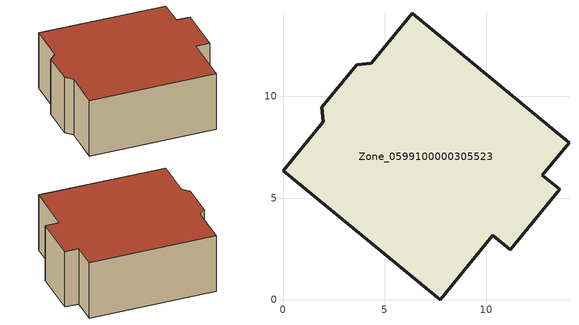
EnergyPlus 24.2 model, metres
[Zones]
Zone_0599100000305523
 floor ground (C_G): 12.76,6.13 13.61,5.44 11.17,2.46 10.32,3.16 7.73,0 0,6.34 1.98,8.76 1.91,9.47 3.63,11.57 4.34,11.64 6.35,14.09 14.07,7.73 z0
 wall outside (C_F): 4.34,11.64 3.63,11.57 1.91,9.47 1.98,8.76 0,6.34 7.73,0 10.32,3.16 11.17,2.46 13.61,5.44 12.76,6.13 14.07,7.73 6.35,14.09 4.34,11.64 z0:4.8
 roof outside (C_R): 14.07,7.73 6.35,14.09 4.34,11.64 3.63,11.57 1.91,9.47 1.98,8.76 0,6.34 7.73,0 10.32,3.16 11.17,2.46 13.61,5.44 12.76,6.13 z4.8
[BUILDING]
Pand.0599100000305523: North Axis=0; Terrain=City; Loads Convergence Tolerance Value=0.04; Temperature Convergence Tolerance Value=0.4; Solar Distribution=FullExterior; Maximum Number of Warmup Days=25; Minimum Number of Warmup Days=1
[Site:Location]
Rotterdam.The.Hague.AP_ZH_NLD Design_Conditions: Latitude=51.96; Longitude=4.45; Time Zone=1; Elevation=-4.5
[SITE:GROUNDTEMPERATURE:BUILDINGSURFACE]
18, 18, 18, 18, 18, 18, 18, 18, 18, 18, 18, 18
[MATERIAL] Thermal Absorptance=0.9; Solar Absorptance=0.7; Visible Absorptance=0.7
Name | Roughness | Thickness | Conductivity | Density | Specific Heat
G.D.1965 | MediumSmooth | 0.15 | 1 | 540 | 1210
F.D.1965 | Rough | 0.3 | 0.857143 | 1920 | 840
R.D.1965 | MediumRough | 0.2 | 0.08 | 1500 | 1000
[CONSTRUCTION]
C_G: G.D.1965
C_F: F.D.1965
C_R: R.D.1965
[ZONE]
Zone_0599100000305523: Type=1; Multiplier=1; Ceiling Height=Autocalculate; Volume=Autocalculate; Floor Area=autocalculate; Part of Total Floor Area=Yes
[ZONEINFILTRATION:DESIGNFLOWRATE]
Infil_Zone_0599100000305523: Zone or ZoneList or Space or SpaceList=Zone_0599100000305523; Schedule=AlwaysOn; Design Flow Rate Calculation Method=Flow/Area; Flow Rate per Floor Area=0.0042; Constant Term Coefficient=1; Temperature Term Coefficient=0; Velocity Term Coefficient=0; Velocity Squared Term Coefficient=0
[HVACTEMPLATE:ZONE:IDEALLOADSAIRSYSTEM]
Zone_0599100000305523: Maximum Heating Supply Air Temperature=50; Minimum Cooling Supply Air Temperature=13; Maximum Heating Supply Air Humidity Ratio=0.0156; Minimum Cooling Supply Air Humidity Ratio=0.0077; Heating Limit=NoLimit; Cooling Limit=NoLimit; Dehumidification Control Type=ConstantSensibleHeatRatio; Cooling Sensible Heat Ratio=0.7; Dehumidification Setpoint=60; Humidification Control Type=None; Humidification Setpoint=30; Outdoor Air Method=None; Outdoor Air Flow Rate per Person=0.00944; Outdoor Air Flow Rate per Zone Floor Area=0; Outdoor Air Flow Rate per Zone=0; Demand Controlled Ventilation Type=None; Outdoor Air Economizer Type=NoEconomizer; Heat Recovery Type=None; Sensible Heat Recovery Effectiveness=0.7; Latent Heat Recovery Effectiveness=0.65
[ZONECONTROL:THERMOSTAT]
ThermostatControl_Zone_0599100000305523: Zone or ZoneList=Zone_0599100000305523; Control Type Schedule=DualSetpointControlType; Control 1=Thermostat_Zone_0599100000305523; Temperature Difference Between Cutout And Setpoint=0
[THERMOSTATSETPOINT:DUALSETPOINT]
Thermostat_Zone_0599100000305523: Heating Setpoint Temperature Schedule=HeatingSetpoint_Zone_0599100000305523; Cooling Setpoint Temperature Schedule=CoolingSetpoint_Zone_0599100000305523
[SCHEDULE:COMPACT]
HeatingSetpoint_Zone_0599100000305523: Through: 12/31, For: AllDays, Until: 24:00, 21
CoolingSetpoint_Zone_0599100000305523: Through: 12/31, For: AllDays, Until: 24:00, 24
DualSetpointControlType: Through: 12/31, For: AllDays, Until: 24:00, 4
AlwaysOn: Through: 12/31, For: AllDays, Until: 24:00, 1
